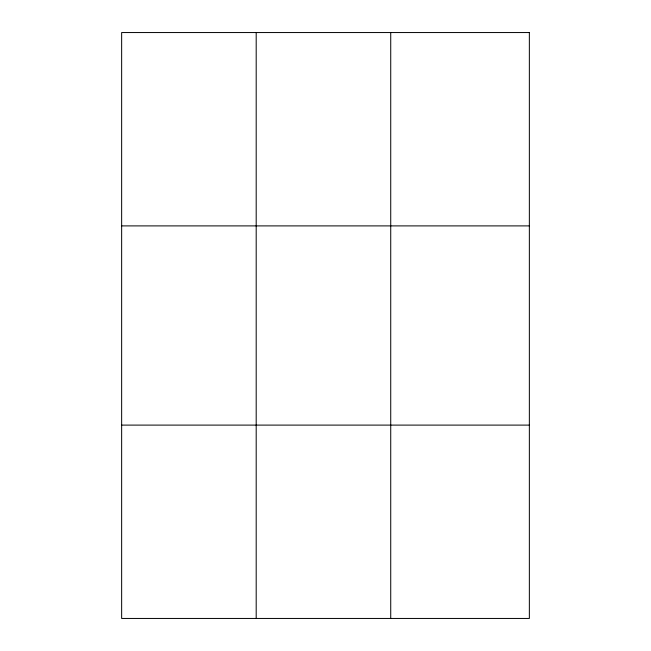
<?xml version="1.0" encoding="UTF-8"?>
<svg xmlns="http://www.w3.org/2000/svg" width="651" height="651" viewBox="0 0 651 651"><rect width="100%" height="100%" fill="white"/><g stroke="black" fill="none" stroke-linecap="round" stroke-linejoin="round"><path stroke-width="0.98" d="M256.193 32.55L256.193 618.45M390.73 32.55L390.73 618.45M121.647 225.897L529.353 225.897M121.647 425.103L529.353 425.103M529.353 32.55L529.353 618.45L121.647 618.45L121.647 32.55L529.353 32.55"/></g></svg>
